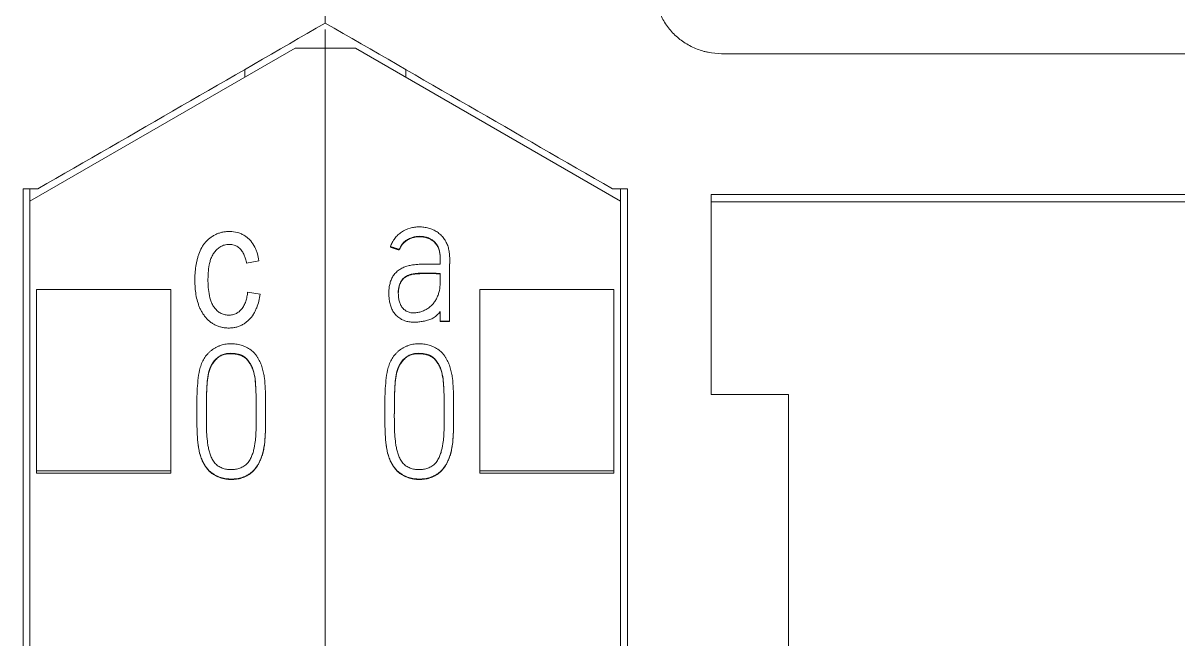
# Model space of a CAD drawing. Header units: millimetres. Extents: x 4137 to 6698, y 1400 to 3585.
# Drawn here: x 6177.35 to 6194.55, y 3351.67 to 3360.85 of the extents above; entities that cross this region are included whole.
import ezdxf

# ---------------------------------------------------------------- set-up
doc = ezdxf.new("R2010")
doc.units = ezdxf.units.MM
doc.layers.add('000-PI-Oprema', color=30, linetype='Continuous', lineweight=5)

msp = doc.modelspace()

# ---------------------------------------------------------------- linework, layer by layer
at = {"layer": '000-PI-Oprema', "color": 0, "linetype": 'ByBlock', "lineweight": 0}
for p, q in [((6181.848, 3360.752), (6181.848, 3360.472)), ((6181.848, 3360.752), (6181.848, 3360.472)), ((6177.448, 3358.191), (6181.398, 3360.472)), ((6181.848, 3360.472), (6181.398, 3360.472)), ((6181.848, 3360.472), (6181.848, 3247.054)), ((6182.298, 3360.472), (6181.848, 3360.472)), ((6181.848, 3360.472), (6181.848, 3247.054)), ((6182.298, 3360.472), (6186.248, 3358.191)), ((6187.748, 3360.391), (6210.748, 3360.391)), ((6180.648, 3360.039), (6180.648, 3360.156)), ((6183.048, 3360.039), (6183.048, 3360.156)), ((6177.348, 3358.377), (6177.569, 3358.377)), ((6177.569, 3358.377), (6177.348, 3358.377)), ((6177.448, 3358.377), (6177.448, 3358.191)), ((6186.348, 3358.377), (6186.126, 3358.377)), ((6186.348, 3358.377), (6186.126, 3358.377)), ((6186.248, 3358.377), (6186.248, 3358.191)), ((6177.448, 3249.376), (6177.448, 3358.191)), ((6186.248, 3358.191), (6186.248, 3249.376)), ((6187.598, 3355.311), (6187.598, 3358.291)), ((6195.748, 3358.291), (6187.598, 3358.291)), ((6195.748, 3358.185), (6187.598, 3358.185)), ((6182.818, 3357.515), (6182.818, 3357.509)), ((6182.951, 3357.471), (6182.951, 3357.465)), ((6180.861, 3357.305), (6180.677, 3357.27)), ((6183.702, 3357.314), (6183.702, 3357.32)), ((6183.558, 3357.115), (6183.558, 3356.977)), ((6177.548, 3354.174), (6177.548, 3356.877)), ((6177.548, 3356.877), (6179.548, 3356.877)), ((6179.548, 3354.174), (6179.548, 3356.877)), ((6180.692, 3356.837), (6180.878, 3356.808)), ((6182.795, 3356.825), (6182.795, 3356.819)), ((6184.148, 3354.174), (6184.148, 3356.877)), ((6186.148, 3356.877), (6184.148, 3356.877)), ((6186.148, 3354.174), (6186.148, 3356.877)), ((6183.558, 3356.546), (6183.558, 3356.403)), ((6183.558, 3356.403), (6183.558, 3356.397)), ((6183.558, 3356.403), (6183.7, 3356.403)), ((6183.7, 3356.397), (6183.558, 3356.397)), ((6183.7, 3356.403), (6183.7, 3356.397)), ((6188.748, 3355.311), (6187.598, 3355.311)), ((6179.936, 3355.071), (6179.936, 3355.065)), ((6182.736, 3355.071), (6182.736, 3355.065)), ((6180.959, 3355.023), (6180.959, 3355.029)), ((6183.759, 3355.023), (6183.759, 3355.029)), ((6177.548, 3354.174), (6179.548, 3354.174)), ((6177.548, 3354.14), (6177.548, 3354.174)), ((6179.548, 3354.14), (6179.548, 3354.174)), ((6184.148, 3354.14), (6184.148, 3354.174)), ((6186.148, 3354.174), (6184.148, 3354.174)), ((6186.148, 3354.14), (6186.148, 3354.174)), ((6177.548, 3354.14), (6179.548, 3354.14)), ((6186.148, 3354.14), (6184.148, 3354.14))]:
    msp.add_line(p, q, dxfattribs=at)
msp.add_polyline3d([(6182.818, 3357.509, 0), (6182.82, 3357.508, 0), (6182.823, 3357.507, 0), (6182.826, 3357.506, 0), (6182.828, 3357.505, 0), (6182.831, 3357.504, 0), (6182.834, 3357.503, 0), (6182.836, 3357.502, 0), (6182.839, 3357.502, 0), (6182.842, 3357.501, 0), (6182.844, 3357.5, 0), (6182.847, 3357.499, 0), (6182.85, 3357.498, 0), (6182.852, 3357.497, 0), (6182.855, 3357.496, 0), (6182.858, 3357.495, 0), (6182.86, 3357.495, 0), (6182.863, 3357.494, 0), (6182.866, 3357.493, 0), (6182.868, 3357.492, 0), (6182.871, 3357.491, 0), (6182.874, 3357.49, 0), (6182.876, 3357.489, 0), (6182.879, 3357.488, 0), (6182.882, 3357.487, 0), (6182.884, 3357.487, 0), (6182.887, 3357.486, 0), (6182.89, 3357.485, 0), (6182.892, 3357.484, 0), (6182.895, 3357.483, 0), (6182.898, 3357.482, 0), (6182.9, 3357.481, 0), (6182.903, 3357.48, 0), (6182.906, 3357.48, 0), (6182.908, 3357.479, 0), (6182.911, 3357.478, 0), (6182.914, 3357.477, 0), (6182.916, 3357.476, 0), (6182.919, 3357.475, 0), (6182.922, 3357.474, 0), (6182.924, 3357.473, 0), (6182.927, 3357.472, 0), (6182.93, 3357.472, 0), (6182.932, 3357.471, 0), (6182.935, 3357.47, 0), (6182.938, 3357.469, 0), (6182.94, 3357.468, 0), (6182.943, 3357.467, 0), (6182.946, 3357.466, 0), (6182.948, 3357.465, 0), (6182.951, 3357.465, 0)], dxfattribs=at)
for points, knots in [([(6181.848, 3372.791), (6181.848, 3371.706), (6181.848, 3368.101), (6181.848, 3364.119), (6181.848, 3361.222), (6181.848, 3360.847)], [0, 0, 0, 0, 0.272684, 0.906013, 1, 1, 1, 1]), ([(6186.748, 3361.391), (6186.748, 3361.325), (6186.754, 3361.261), (6186.774, 3361.165), (6186.782, 3361.134), (6186.801, 3361.071), (6186.812, 3361.04), (6186.849, 3360.95), (6186.88, 3360.892), (6186.933, 3360.811), (6186.953, 3360.784), (6186.994, 3360.733), (6187.016, 3360.709), (6187.085, 3360.639), (6187.135, 3360.598), (6187.217, 3360.544), (6187.246, 3360.527), (6187.304, 3360.496), (6187.363, 3360.468), (6187.424, 3360.446), (6187.471, 3360.431), (6187.487, 3360.427), (6187.519, 3360.418), (6187.535, 3360.415), (6187.616, 3360.398), (6187.681, 3360.391), (6187.748, 3360.391)], [0, 0, 0, 0, 0.125, 0.125, 0.1875, 0.1875, 0.25, 0.25, 0.375, 0.375, 0.4375, 0.4375, 0.5, 0.5, 0.625, 0.625, 0.6875, 0.6875, 0.75, 0.8125, 0.8125, 0.84375, 0.84375, 0.875, 0.875, 1, 1, 1, 1]), ([(6177.348, 3249.091), (6177.348, 3252.431), (6177.348, 3260.396), (6177.348, 3273.036), (6177.348, 3288.522), (6177.348, 3302.817), (6177.348, 3317.026), (6177.348, 3331.593), (6177.348, 3345.763), (6177.348, 3355.333), (6177.348, 3358.377)], [0, 0, 0, 0, 0.091483, 0.21812, 0.346206, 0.515858, 0.610111, 0.736264, 0.916066, 1, 1, 1, 1]), ([(6186.348, 3358.377), (6186.348, 3355.333), (6186.348, 3345.763), (6186.348, 3331.593), (6186.348, 3317.026), (6186.348, 3302.817), (6186.348, 3288.522), (6186.348, 3273.036), (6186.348, 3260.396), (6186.348, 3252.431), (6186.348, 3249.091)], [0, 0, 0, 0, 0.083934, 0.263736, 0.389889, 0.484142, 0.653794, 0.78188, 0.908517, 1, 1, 1, 1]), ([(6183.7, 3356.403), (6183.7, 3356.496), (6183.7, 3356.588), (6183.7, 3356.728), (6183.7, 3356.774), (6183.7, 3356.867), (6183.7, 3356.913), (6183.7, 3356.983), (6183.7, 3357.006), (6183.7, 3357.052), (6183.699, 3357.099), (6183.699, 3357.145), (6183.7, 3357.191), (6183.7, 3357.215), (6183.702, 3357.284), (6183.703, 3357.331), (6183.699, 3357.4), (6183.697, 3357.423), (6183.689, 3357.469), (6183.684, 3357.492), (6183.67, 3357.536), (6183.661, 3357.557), (6183.646, 3357.589), (6183.64, 3357.599), (6183.628, 3357.619), (6183.621, 3357.628), (6183.601, 3357.656), (6183.585, 3357.673), (6183.56, 3357.697), (6183.551, 3357.705), (6183.533, 3357.72), (6183.524, 3357.727), (6183.495, 3357.746), (6183.474, 3357.757), (6183.443, 3357.772), (6183.432, 3357.776), (6183.41, 3357.784), (6183.399, 3357.788), (6183.365, 3357.798), (6183.342, 3357.802), (6183.307, 3357.807), (6183.296, 3357.808), (6183.272, 3357.81), (6183.261, 3357.81), (6183.226, 3357.81), (6183.203, 3357.808), (6183.168, 3357.803), (6183.157, 3357.801), (6183.134, 3357.796), (6183.122, 3357.793), (6183.066, 3357.777), (6183.024, 3357.758), (6182.966, 3357.719), (6182.947, 3357.704), (6182.913, 3357.673), (6182.898, 3357.656), (6182.876, 3357.628), (6182.869, 3357.619), (6182.857, 3357.599), (6182.839, 3357.569), (6182.825, 3357.537), (6182.818, 3357.515)], [0, 0, 0, 0, 0.125, 0.125, 0.1875, 0.1875, 0.25, 0.25, 0.28125, 0.28125, 0.3125, 0.34375, 0.34375, 0.375, 0.375, 0.4375, 0.4375, 0.46875, 0.46875, 0.5, 0.5, 0.53125, 0.53125, 0.546875, 0.546875, 0.5625, 0.5625, 0.59375, 0.59375, 0.609375, 0.609375, 0.625, 0.625, 0.65625, 0.65625, 0.671875, 0.671875, 0.6875, 0.6875, 0.71875, 0.71875, 0.734375, 0.734375, 0.75, 0.75, 0.78125, 0.78125, 0.796875, 0.796875, 0.8125, 0.8125, 0.875, 0.875, 0.90625, 0.90625, 0.9375, 0.9375, 0.953125, 0.953125, 0.96875, 1, 1, 1, 1]), ([(6180.878, 3356.808), (6180.874, 3356.772), (6180.868, 3356.738), (6180.851, 3356.669), (6180.84, 3356.636), (6180.82, 3356.587), (6180.813, 3356.571), (6180.797, 3356.539), (6180.788, 3356.523), (6180.759, 3356.478), (6180.737, 3356.45), (6180.705, 3356.419), (6180.699, 3356.412), (6180.685, 3356.4), (6180.665, 3356.383), (6180.629, 3356.358), (6180.597, 3356.342), (6180.572, 3356.331), (6180.564, 3356.328), (6180.547, 3356.322), (6180.521, 3356.314), (6180.495, 3356.309), (6180.459, 3356.304), (6180.441, 3356.302), (6180.405, 3356.302), (6180.387, 3356.302), (6180.351, 3356.305), (6180.334, 3356.308), (6180.298, 3356.315), (6180.281, 3356.319), (6180.247, 3356.331), (6180.214, 3356.344), (6180.183, 3356.361), (6180.153, 3356.381), (6180.138, 3356.391), (6180.097, 3356.426), (6180.073, 3356.452), (6180.04, 3356.495), (6180.029, 3356.509), (6180.01, 3356.54), (6179.993, 3356.571), (6179.978, 3356.603), (6179.965, 3356.636), (6179.959, 3356.653), (6179.943, 3356.704), (6179.934, 3356.738), (6179.921, 3356.808), (6179.916, 3356.843), (6179.909, 3356.913), (6179.907, 3356.949), (6179.906, 3357.02), (6179.906, 3357.055), (6179.91, 3357.126), (6179.913, 3357.161), (6179.922, 3357.23), (6179.928, 3357.265), (6179.939, 3357.317), (6179.944, 3357.334), (6179.953, 3357.368), (6179.959, 3357.385), (6179.977, 3357.436), (6179.991, 3357.469), (6180.017, 3357.516), (6180.026, 3357.531), (6180.047, 3357.56), (6180.058, 3357.574), (6180.094, 3357.614), (6180.12, 3357.638), (6180.158, 3357.663), (6180.165, 3357.668), (6180.181, 3357.678), (6180.204, 3357.691), (6180.245, 3357.71), (6180.279, 3357.721), (6180.314, 3357.73), (6180.332, 3357.734), (6180.367, 3357.739), (6180.385, 3357.74), (6180.421, 3357.741), (6180.439, 3357.741), (6180.493, 3357.736), (6180.529, 3357.73), (6180.58, 3357.713), (6180.596, 3357.706), (6180.629, 3357.69), (6180.66, 3357.672), (6180.688, 3357.65), (6180.708, 3357.632), (6180.714, 3357.626), (6180.727, 3357.613), (6180.733, 3357.606), (6180.762, 3357.572), (6180.781, 3357.541), (6180.806, 3357.493), (6180.813, 3357.477), (6180.826, 3357.444), (6180.832, 3357.427), (6180.847, 3357.376), (6180.855, 3357.341), (6180.861, 3357.305)], [0, 0, 0, 0, 0.03125, 0.03125, 0.0625, 0.0625, 0.078125, 0.078125, 0.09375, 0.09375, 0.125, 0.125, 0.132813, 0.132813, 0.140625, 0.15625, 0.171875, 0.171875, 0.179688, 0.179688, 0.1875, 0.203125, 0.203125, 0.21875, 0.21875, 0.234375, 0.234375, 0.25, 0.25, 0.265625, 0.265625, 0.28125, 0.296875, 0.296875, 0.3125, 0.3125, 0.34375, 0.34375, 0.359375, 0.359375, 0.375, 0.390625, 0.390625, 0.40625, 0.40625, 0.4375, 0.4375, 0.46875, 0.46875, 0.5, 0.5, 0.53125, 0.53125, 0.5625, 0.5625, 0.59375, 0.59375, 0.609375, 0.609375, 0.625, 0.625, 0.65625, 0.65625, 0.671875, 0.671875, 0.6875, 0.6875, 0.71875, 0.71875, 0.726562, 0.726562, 0.734375, 0.75, 0.765625, 0.765625, 0.78125, 0.78125, 0.796875, 0.796875, 0.8125, 0.8125, 0.84375, 0.84375, 0.859375, 0.859375, 0.875, 0.890625, 0.890625, 0.898438, 0.898438, 0.90625, 0.90625, 0.9375, 0.9375, 0.953125, 0.953125, 0.96875, 0.96875, 1, 1, 1, 1]), ([(6182.951, 3357.471), (6182.958, 3357.49), (6182.966, 3357.509), (6182.982, 3357.535), (6182.987, 3357.543), (6183, 3357.56), (6183.007, 3357.567), (6183.028, 3357.589), (6183.044, 3357.602), (6183.079, 3357.624), (6183.097, 3357.633), (6183.135, 3357.649), (6183.154, 3357.655), (6183.194, 3357.664), (6183.215, 3357.667), (6183.245, 3357.669), (6183.255, 3357.669), (6183.276, 3357.668), (6183.286, 3357.668), (6183.317, 3357.664), (6183.337, 3357.66), (6183.366, 3357.651), (6183.376, 3357.648), (6183.395, 3357.64), (6183.404, 3357.636), (6183.431, 3357.621), (6183.448, 3357.61), (6183.471, 3357.59), (6183.478, 3357.582), (6183.492, 3357.567), (6183.505, 3357.551), (6183.516, 3357.534), (6183.526, 3357.516), (6183.531, 3357.507), (6183.542, 3357.479), (6183.548, 3357.459), (6183.554, 3357.429), (6183.555, 3357.419), (6183.557, 3357.398), (6183.558, 3357.388), (6183.559, 3357.358), (6183.558, 3357.337), (6183.558, 3357.296), (6183.559, 3357.276), (6183.558, 3357.255)], [0, 0, 0, 0, 0.0625, 0.0625, 0.09375, 0.09375, 0.125, 0.125, 0.1875, 0.1875, 0.25, 0.25, 0.3125, 0.3125, 0.375, 0.375, 0.40625, 0.40625, 0.4375, 0.4375, 0.5, 0.5, 0.53125, 0.53125, 0.5625, 0.5625, 0.625, 0.625, 0.65625, 0.65625, 0.6875, 0.71875, 0.71875, 0.75, 0.75, 0.8125, 0.8125, 0.84375, 0.84375, 0.875, 0.875, 0.9375, 0.9375, 1, 1, 1, 1]), ([(6183.558, 3357.342), (6183.558, 3357.352), (6183.558, 3357.362), (6183.558, 3357.382), (6183.557, 3357.392), (6183.555, 3357.412), (6183.554, 3357.422), (6183.548, 3357.452), (6183.542, 3357.472), (6183.531, 3357.5), (6183.526, 3357.51), (6183.516, 3357.527), (6183.506, 3357.545), (6183.493, 3357.56), (6183.479, 3357.576), (6183.472, 3357.583), (6183.449, 3357.603), (6183.432, 3357.615), (6183.405, 3357.629), (6183.395, 3357.634), (6183.376, 3357.641), (6183.357, 3357.648), (6183.337, 3357.653), (6183.317, 3357.657), (6183.307, 3357.659), (6183.276, 3357.663), (6183.256, 3357.663), (6183.225, 3357.662), (6183.215, 3357.661), (6183.195, 3357.658), (6183.184, 3357.656), (6183.154, 3357.649), (6183.135, 3357.643), (6183.107, 3357.631), (6183.097, 3357.627), (6183.079, 3357.617), (6183.07, 3357.612), (6183.044, 3357.596), (6183.028, 3357.583), (6183.007, 3357.561), (6183, 3357.553), (6182.987, 3357.537), (6182.976, 3357.52), (6182.967, 3357.502), (6182.958, 3357.484), (6182.954, 3357.474), (6182.951, 3357.465)], [0, 0, 0, 0, 0.033132, 0.033132, 0.067663, 0.067663, 0.102194, 0.102194, 0.171256, 0.171256, 0.205787, 0.205787, 0.240318, 0.274849, 0.274849, 0.30938, 0.30938, 0.378442, 0.378442, 0.412973, 0.412973, 0.447504, 0.482035, 0.482035, 0.516566, 0.516566, 0.585628, 0.585628, 0.620159, 0.620159, 0.65469, 0.65469, 0.723752, 0.723752, 0.758283, 0.758283, 0.792814, 0.792814, 0.861876, 0.861876, 0.896407, 0.896407, 0.930938, 0.965469, 0.965469, 1, 1, 1, 1]), ([(6180.677, 3357.27), (6180.673, 3357.291), (6180.668, 3357.311), (6180.656, 3357.351), (6180.65, 3357.371), (6180.637, 3357.399), (6180.632, 3357.409), (6180.622, 3357.427), (6180.612, 3357.445), (6180.599, 3357.462), (6180.585, 3357.478), (6180.578, 3357.485), (6180.555, 3357.506), (6180.537, 3357.518), (6180.509, 3357.532), (6180.499, 3357.536), (6180.479, 3357.542), (6180.469, 3357.545), (6180.448, 3357.548), (6180.438, 3357.549), (6180.416, 3357.549), (6180.406, 3357.549), (6180.385, 3357.547), (6180.375, 3357.545), (6180.354, 3357.541), (6180.344, 3357.538), (6180.314, 3357.528), (6180.295, 3357.519), (6180.268, 3357.502), (6180.26, 3357.496), (6180.243, 3357.483), (6180.236, 3357.476), (6180.214, 3357.453), (6180.2, 3357.437), (6180.182, 3357.411), (6180.177, 3357.402), (6180.167, 3357.384), (6180.162, 3357.375), (6180.149, 3357.346), (6180.142, 3357.327), (6180.133, 3357.297), (6180.13, 3357.287), (6180.125, 3357.267), (6180.123, 3357.256), (6180.112, 3357.206), (6180.107, 3357.165), (6180.102, 3357.082), (6180.101, 3357.041), (6180.102, 3356.959), (6180.104, 3356.917), (6180.113, 3356.835), (6180.119, 3356.794), (6180.135, 3356.733), (6180.141, 3356.714), (6180.156, 3356.675), (6180.165, 3356.656), (6180.18, 3356.629), (6180.186, 3356.621), (6180.198, 3356.604), (6180.211, 3356.587), (6180.225, 3356.572), (6180.24, 3356.558), (6180.248, 3356.551), (6180.273, 3356.532), (6180.292, 3356.521), (6180.321, 3356.509), (6180.331, 3356.506), (6180.351, 3356.5), (6180.371, 3356.496), (6180.392, 3356.495), (6180.413, 3356.494), (6180.424, 3356.494), (6180.445, 3356.496), (6180.455, 3356.497), (6180.475, 3356.501), (6180.486, 3356.504), (6180.516, 3356.515), (6180.534, 3356.524), (6180.56, 3356.542), (6180.568, 3356.549), (6180.584, 3356.563), (6180.591, 3356.57), (6180.598, 3356.578)], [0, 0, 0, 0, 0.03125, 0.03125, 0.0625, 0.0625, 0.078125, 0.078125, 0.09375, 0.109375, 0.109375, 0.125, 0.125, 0.15625, 0.15625, 0.171875, 0.171875, 0.1875, 0.1875, 0.203125, 0.203125, 0.21875, 0.21875, 0.234375, 0.234375, 0.25, 0.25, 0.28125, 0.28125, 0.296875, 0.296875, 0.3125, 0.3125, 0.34375, 0.34375, 0.359375, 0.359375, 0.375, 0.375, 0.40625, 0.40625, 0.421875, 0.421875, 0.4375, 0.4375, 0.5, 0.5, 0.5625, 0.5625, 0.625, 0.625, 0.6875, 0.6875, 0.71875, 0.71875, 0.75, 0.75, 0.765625, 0.765625, 0.78125, 0.796875, 0.796875, 0.8125, 0.8125, 0.84375, 0.84375, 0.859375, 0.859375, 0.875, 0.890625, 0.890625, 0.90625, 0.90625, 0.921875, 0.921875, 0.9375, 0.9375, 0.96875, 0.96875, 0.984375, 0.984375, 1, 1, 1, 1]), ([(6183.558, 3357.255), (6183.514, 3357.256), (6183.47, 3357.256), (6183.404, 3357.256), (6183.382, 3357.256), (6183.338, 3357.255), (6183.294, 3357.254), (6183.25, 3357.252), (6183.206, 3357.249), (6183.184, 3357.246), (6183.14, 3357.241), (6183.119, 3357.237), (6183.086, 3357.229), (6183.076, 3357.227), (6183.055, 3357.22), (6183.044, 3357.217), (6183.013, 3357.205), (6182.993, 3357.196), (6182.956, 3357.174), (6182.938, 3357.162), (6182.904, 3357.133), (6182.889, 3357.117), (6182.862, 3357.083), (6182.851, 3357.064), (6182.831, 3357.025), (6182.823, 3357.004), (6182.811, 3356.963), (6182.806, 3356.941), (6182.8, 3356.909), (6182.799, 3356.898), (6182.797, 3356.876), (6182.794, 3356.844), (6182.795, 3356.811), (6182.797, 3356.768), (6182.799, 3356.746), (6182.803, 3356.714), (6182.805, 3356.703), (6182.809, 3356.681), (6182.811, 3356.671), (6182.82, 3356.639), (6182.827, 3356.618), (6182.839, 3356.588), (6182.844, 3356.578), (6182.854, 3356.559), (6182.86, 3356.549), (6182.878, 3356.522), (6182.892, 3356.505), (6182.914, 3356.482), (6182.922, 3356.474), (6182.939, 3356.46), (6182.948, 3356.454), (6182.976, 3356.436), (6182.996, 3356.426), (6183.026, 3356.413), (6183.037, 3356.41), (6183.058, 3356.403), (6183.068, 3356.4), (6183.101, 3356.393), (6183.122, 3356.391), (6183.166, 3356.388), (6183.188, 3356.388), (6183.232, 3356.391), (6183.254, 3356.394), (6183.297, 3356.4), (6183.319, 3356.404), (6183.351, 3356.412), (6183.362, 3356.414), (6183.383, 3356.42), (6183.394, 3356.424), (6183.424, 3356.435), (6183.444, 3356.445), (6183.472, 3356.462), (6183.481, 3356.469), (6183.498, 3356.482), (6183.507, 3356.489), (6183.531, 3356.512), (6183.545, 3356.529), (6183.558, 3356.546)], [0, 0, 0, 0, 0.0625, 0.0625, 0.09375, 0.09375, 0.125, 0.15625, 0.15625, 0.1875, 0.1875, 0.21875, 0.21875, 0.234375, 0.234375, 0.25, 0.25, 0.28125, 0.28125, 0.3125, 0.3125, 0.34375, 0.34375, 0.375, 0.375, 0.40625, 0.40625, 0.4375, 0.4375, 0.453125, 0.453125, 0.46875, 0.5, 0.5, 0.53125, 0.53125, 0.546875, 0.546875, 0.5625, 0.5625, 0.59375, 0.59375, 0.609375, 0.609375, 0.625, 0.625, 0.65625, 0.65625, 0.671875, 0.671875, 0.6875, 0.6875, 0.71875, 0.71875, 0.734375, 0.734375, 0.75, 0.75, 0.78125, 0.78125, 0.8125, 0.8125, 0.84375, 0.84375, 0.875, 0.875, 0.890625, 0.890625, 0.90625, 0.90625, 0.9375, 0.9375, 0.953125, 0.953125, 0.96875, 0.96875, 1, 1, 1, 1]), ([(6183.558, 3356.977), (6183.559, 3356.937), (6183.556, 3356.899), (6183.546, 3356.851), (6183.544, 3356.841), (6183.538, 3356.822), (6183.536, 3356.813), (6183.526, 3356.785), (6183.518, 3356.767), (6183.501, 3356.732), (6183.492, 3356.715), (6183.475, 3356.691), (6183.47, 3356.683), (6183.458, 3356.667), (6183.451, 3356.66), (6183.431, 3356.638), (6183.417, 3356.625), (6183.386, 3356.6), (6183.37, 3356.59), (6183.344, 3356.575), (6183.335, 3356.57), (6183.318, 3356.562), (6183.308, 3356.558), (6183.281, 3356.547), (6183.262, 3356.542), (6183.224, 3356.532), (6183.204, 3356.529), (6183.174, 3356.527), (6183.165, 3356.527), (6183.145, 3356.528), (6183.135, 3356.529), (6183.105, 3356.533), (6183.087, 3356.539), (6183.06, 3356.552), (6183.051, 3356.557), (6183.035, 3356.568), (6183.027, 3356.574), (6183.012, 3356.587), (6183.005, 3356.594), (6182.993, 3356.61), (6182.987, 3356.618), (6182.977, 3356.634), (6182.972, 3356.643), (6182.964, 3356.661), (6182.96, 3356.67), (6182.951, 3356.698), (6182.947, 3356.717), (6182.942, 3356.746), (6182.94, 3356.756), (6182.938, 3356.775), (6182.934, 3356.824), (6182.936, 3356.873), (6182.947, 3356.921), (6182.949, 3356.931), (6182.955, 3356.95), (6182.958, 3356.959), (6182.97, 3356.986), (6182.98, 3357.004), (6182.997, 3357.027), (6183.004, 3357.035), (6183.018, 3357.049), (6183.026, 3357.055), (6183.042, 3357.067), (6183.05, 3357.072), (6183.068, 3357.081), (6183.077, 3357.086), (6183.105, 3357.097), (6183.124, 3357.102), (6183.162, 3357.111), (6183.182, 3357.113), (6183.222, 3357.117), (6183.241, 3357.118), (6183.281, 3357.119), (6183.301, 3357.119), (6183.36, 3357.12), (6183.4, 3357.121), (6183.479, 3357.12), (6183.519, 3357.118), (6183.558, 3357.115)], [0, 0, 0, 0, 0.0625, 0.0625, 0.078125, 0.078125, 0.09375, 0.09375, 0.125, 0.125, 0.15625, 0.15625, 0.171875, 0.171875, 0.1875, 0.1875, 0.21875, 0.21875, 0.25, 0.25, 0.265625, 0.265625, 0.28125, 0.28125, 0.3125, 0.3125, 0.34375, 0.34375, 0.359375, 0.359375, 0.375, 0.375, 0.40625, 0.40625, 0.421875, 0.421875, 0.4375, 0.4375, 0.453125, 0.453125, 0.46875, 0.46875, 0.484375, 0.484375, 0.5, 0.5, 0.53125, 0.53125, 0.546875, 0.546875, 0.5625, 0.625, 0.625, 0.640625, 0.640625, 0.65625, 0.65625, 0.6875, 0.6875, 0.703125, 0.703125, 0.71875, 0.71875, 0.734375, 0.734375, 0.75, 0.75, 0.78125, 0.78125, 0.8125, 0.8125, 0.84375, 0.84375, 0.875, 0.875, 0.9375, 0.9375, 1, 1, 1, 1]), ([(6183.558, 3357.109), (6183.52, 3357.111), (6183.481, 3357.113), (6183.404, 3357.115), (6183.365, 3357.114), (6183.308, 3357.113), (6183.288, 3357.113), (6183.25, 3357.112), (6183.231, 3357.111), (6183.192, 3357.108), (6183.173, 3357.106), (6183.144, 3357.101), (6183.135, 3357.099), (6183.116, 3357.094), (6183.106, 3357.091), (6183.078, 3357.08), (6183.06, 3357.072), (6183.035, 3357.056), (6183.027, 3357.05), (6183.012, 3357.037), (6183.005, 3357.03), (6182.992, 3357.014), (6182.986, 3357.006), (6182.976, 3356.989), (6182.971, 3356.981), (6182.963, 3356.963), (6182.959, 3356.954), (6182.952, 3356.935), (6182.95, 3356.926), (6182.939, 3356.884), (6182.936, 3356.852), (6182.936, 3356.819)], [0, 0, 0, 0, 0.14645, 0.14645, 0.292901, 0.292901, 0.366126, 0.366126, 0.439351, 0.439351, 0.512576, 0.512576, 0.549189, 0.549189, 0.585802, 0.585802, 0.659027, 0.659027, 0.695639, 0.695639, 0.732252, 0.732252, 0.768865, 0.768865, 0.805477, 0.805477, 0.84209, 0.84209, 0.878702, 0.878702, 1, 1, 1, 1]), ([(6180.598, 3356.578), (6180.614, 3356.596), (6180.626, 3356.615), (6180.643, 3356.646), (6180.648, 3356.657), (6180.656, 3356.678), (6180.66, 3356.689), (6180.671, 3356.723), (6180.677, 3356.745), (6180.686, 3356.791), (6180.69, 3356.814), (6180.692, 3356.837)], [0, 0, 0, 0, 0.25, 0.25, 0.375, 0.375, 0.5, 0.5, 0.75, 0.75, 1, 1, 1, 1]), ([(6180.277, 3356.039), (6180.302, 3356.048), (6180.328, 3356.055), (6180.381, 3356.065), (6180.408, 3356.067), (6180.462, 3356.068), (6180.489, 3356.067), (6180.542, 3356.059), (6180.569, 3356.054), (6180.621, 3356.038), (6180.646, 3356.029), (6180.682, 3356.011), (6180.694, 3356.005), (6180.717, 3355.991), (6180.729, 3355.984), (6180.761, 3355.959), (6180.781, 3355.941), (6180.807, 3355.911), (6180.815, 3355.9), (6180.831, 3355.878), (6180.838, 3355.867), (6180.859, 3355.832), (6180.871, 3355.809), (6180.893, 3355.76), (6180.902, 3355.735), (6180.913, 3355.696), (6180.917, 3355.683), (6180.924, 3355.657), (6180.932, 3355.618), (6180.947, 3355.527), (6180.952, 3355.448), (6180.957, 3355.343), (6180.958, 3355.29), (6180.959, 3355.184), (6180.959, 3355.131), (6180.959, 3355.026), (6180.96, 3354.92), (6180.958, 3354.814), (6180.955, 3354.709), (6180.952, 3354.656), (6180.941, 3354.551), (6180.932, 3354.499), (6180.915, 3354.434), (6180.911, 3354.421), (6180.903, 3354.395), (6180.899, 3354.382), (6180.885, 3354.345), (6180.874, 3354.32), (6180.856, 3354.284), (6180.849, 3354.272), (6180.835, 3354.249), (6180.828, 3354.238), (6180.804, 3354.205), (6180.787, 3354.185), (6180.758, 3354.157), (6180.748, 3354.148), (6180.726, 3354.132), (6180.715, 3354.124), (6180.68, 3354.103), (6180.656, 3354.091), (6180.618, 3354.077), (6180.605, 3354.073), (6180.579, 3354.066), (6180.565, 3354.062), (6180.526, 3354.055), (6180.499, 3354.052), (6180.445, 3354.05), (6180.417, 3354.051), (6180.364, 3354.057), (6180.337, 3354.062), (6180.298, 3354.072), (6180.285, 3354.077), (6180.26, 3354.086), (6180.247, 3354.091), (6180.21, 3354.108), (6180.187, 3354.122), (6180.154, 3354.146), (6180.143, 3354.154), (6180.123, 3354.173), (6180.114, 3354.182), (6180.086, 3354.212), (6180.07, 3354.234), (6180.048, 3354.268), (6180.041, 3354.28), (6180.029, 3354.303), (6180.023, 3354.315), (6180.006, 3354.352), (6179.997, 3354.377), (6179.985, 3354.416), (6179.981, 3354.429), (6179.974, 3354.455), (6179.971, 3354.468), (6179.963, 3354.508), (6179.959, 3354.534), (6179.941, 3354.666), (6179.938, 3354.773), (6179.936, 3354.933), (6179.936, 3354.986), (6179.935, 3355.093), (6179.936, 3355.146), (6179.937, 3355.253), (6179.938, 3355.306), (6179.943, 3355.413), (6179.947, 3355.466), (6179.958, 3355.571), (6179.965, 3355.624), (6179.983, 3355.702), (6179.99, 3355.728), (6180.004, 3355.767), (6180.009, 3355.78), (6180.02, 3355.805), (6180.026, 3355.817), (6180.046, 3355.852), (6180.061, 3355.875), (6180.088, 3355.907), (6180.097, 3355.917), (6180.116, 3355.937), (6180.126, 3355.946), (6180.156, 3355.973), (6180.178, 3355.989), (6180.214, 3356.01), (6180.226, 3356.017), (6180.245, 3356.026), (6180.254, 3356.03), (6180.264, 3356.034), (6180.27, 3356.037), (6180.273, 3356.038), (6180.277, 3356.039)], [0, 0, 0, 0, 0.015625, 0.015625, 0.03125, 0.03125, 0.046875, 0.046875, 0.0625, 0.0625, 0.078125, 0.078125, 0.085937, 0.085937, 0.09375, 0.09375, 0.109375, 0.109375, 0.117187, 0.117187, 0.125, 0.125, 0.140625, 0.140625, 0.15625, 0.15625, 0.164063, 0.164063, 0.171875, 0.1875, 0.21875, 0.21875, 0.25, 0.25, 0.28125, 0.28125, 0.3125, 0.34375, 0.34375, 0.375, 0.375, 0.40625, 0.40625, 0.414063, 0.414063, 0.421875, 0.421875, 0.4375, 0.4375, 0.445313, 0.445313, 0.453125, 0.453125, 0.46875, 0.46875, 0.476563, 0.476563, 0.484375, 0.484375, 0.5, 0.5, 0.507813, 0.507813, 0.515625, 0.515625, 0.53125, 0.53125, 0.546875, 0.546875, 0.5625, 0.5625, 0.570313, 0.570313, 0.578125, 0.578125, 0.59375, 0.59375, 0.601563, 0.601563, 0.609375, 0.609375, 0.625, 0.625, 0.632813, 0.632813, 0.640625, 0.640625, 0.65625, 0.65625, 0.664063, 0.664063, 0.671875, 0.671875, 0.6875, 0.6875, 0.75, 0.75, 0.78125, 0.78125, 0.8125, 0.8125, 0.84375, 0.84375, 0.875, 0.875, 0.90625, 0.90625, 0.921875, 0.921875, 0.929688, 0.929688, 0.9375, 0.9375, 0.953125, 0.953125, 0.960938, 0.960938, 0.96875, 0.96875, 0.984375, 0.984375, 0.992188, 0.992188, 0.996094, 0.998047, 0.998047, 1, 1, 1, 1]), ([(6183.077, 3356.039), (6183.102, 3356.048), (6183.128, 3356.055), (6183.181, 3356.065), (6183.208, 3356.067), (6183.262, 3356.068), (6183.289, 3356.067), (6183.342, 3356.059), (6183.369, 3356.054), (6183.421, 3356.038), (6183.446, 3356.029), (6183.482, 3356.011), (6183.494, 3356.005), (6183.517, 3355.991), (6183.529, 3355.984), (6183.561, 3355.959), (6183.581, 3355.941), (6183.607, 3355.911), (6183.615, 3355.9), (6183.631, 3355.878), (6183.638, 3355.867), (6183.659, 3355.832), (6183.671, 3355.809), (6183.693, 3355.76), (6183.702, 3355.735), (6183.713, 3355.696), (6183.717, 3355.683), (6183.724, 3355.657), (6183.732, 3355.618), (6183.747, 3355.527), (6183.752, 3355.448), (6183.757, 3355.343), (6183.758, 3355.29), (6183.759, 3355.184), (6183.759, 3355.131), (6183.759, 3355.026), (6183.76, 3354.92), (6183.758, 3354.814), (6183.755, 3354.709), (6183.752, 3354.656), (6183.741, 3354.551), (6183.732, 3354.499), (6183.715, 3354.434), (6183.711, 3354.421), (6183.703, 3354.395), (6183.699, 3354.382), (6183.685, 3354.345), (6183.674, 3354.32), (6183.656, 3354.284), (6183.649, 3354.272), (6183.635, 3354.249), (6183.628, 3354.238), (6183.604, 3354.205), (6183.587, 3354.185), (6183.558, 3354.157), (6183.548, 3354.148), (6183.526, 3354.132), (6183.515, 3354.124), (6183.48, 3354.103), (6183.456, 3354.091), (6183.418, 3354.077), (6183.405, 3354.073), (6183.379, 3354.066), (6183.365, 3354.062), (6183.326, 3354.055), (6183.299, 3354.052), (6183.245, 3354.05), (6183.217, 3354.051), (6183.164, 3354.057), (6183.137, 3354.062), (6183.098, 3354.072), (6183.085, 3354.077), (6183.06, 3354.086), (6183.047, 3354.091), (6183.01, 3354.108), (6182.987, 3354.122), (6182.954, 3354.146), (6182.943, 3354.154), (6182.923, 3354.173), (6182.914, 3354.182), (6182.886, 3354.212), (6182.87, 3354.234), (6182.848, 3354.268), (6182.841, 3354.28), (6182.829, 3354.303), (6182.823, 3354.315), (6182.806, 3354.352), (6182.797, 3354.377), (6182.785, 3354.416), (6182.781, 3354.429), (6182.774, 3354.455), (6182.771, 3354.468), (6182.763, 3354.508), (6182.759, 3354.534), (6182.741, 3354.666), (6182.738, 3354.773), (6182.736, 3354.933), (6182.736, 3354.986), (6182.735, 3355.093), (6182.736, 3355.146), (6182.737, 3355.253), (6182.738, 3355.306), (6182.743, 3355.413), (6182.747, 3355.466), (6182.758, 3355.571), (6182.765, 3355.624), (6182.783, 3355.702), (6182.79, 3355.728), (6182.804, 3355.767), (6182.809, 3355.78), (6182.82, 3355.805), (6182.826, 3355.817), (6182.846, 3355.852), (6182.861, 3355.875), (6182.888, 3355.907), (6182.897, 3355.917), (6182.916, 3355.937), (6182.926, 3355.946), (6182.956, 3355.973), (6182.978, 3355.989), (6183.014, 3356.01), (6183.026, 3356.017), (6183.045, 3356.026), (6183.054, 3356.03), (6183.064, 3356.034), (6183.07, 3356.037), (6183.073, 3356.038), (6183.077, 3356.039)], [0, 0, 0, 0, 0.015625, 0.015625, 0.03125, 0.03125, 0.046875, 0.046875, 0.0625, 0.0625, 0.078125, 0.078125, 0.085938, 0.085938, 0.09375, 0.09375, 0.109375, 0.109375, 0.117188, 0.117188, 0.125, 0.125, 0.140625, 0.140625, 0.15625, 0.15625, 0.164063, 0.164063, 0.171875, 0.1875, 0.21875, 0.21875, 0.25, 0.25, 0.28125, 0.28125, 0.3125, 0.34375, 0.34375, 0.375, 0.375, 0.40625, 0.40625, 0.414063, 0.414063, 0.421875, 0.421875, 0.4375, 0.4375, 0.445313, 0.445313, 0.453125, 0.453125, 0.46875, 0.46875, 0.476562, 0.476562, 0.484375, 0.484375, 0.5, 0.5, 0.507812, 0.507812, 0.515625, 0.515625, 0.53125, 0.53125, 0.546875, 0.546875, 0.5625, 0.5625, 0.570312, 0.570312, 0.578125, 0.578125, 0.59375, 0.59375, 0.601562, 0.601562, 0.609375, 0.609375, 0.625, 0.625, 0.632812, 0.632812, 0.640625, 0.640625, 0.65625, 0.65625, 0.664062, 0.664062, 0.671875, 0.671875, 0.6875, 0.6875, 0.75, 0.75, 0.78125, 0.78125, 0.8125, 0.8125, 0.84375, 0.84375, 0.875, 0.875, 0.90625, 0.90625, 0.921875, 0.921875, 0.929687, 0.929687, 0.9375, 0.9375, 0.953125, 0.953125, 0.960937, 0.960937, 0.96875, 0.96875, 0.984375, 0.984375, 0.992188, 0.992188, 0.996094, 0.998047, 0.998047, 1, 1, 1, 1]), ([(6180.62, 3355.887), (6180.64, 3355.876), (6180.657, 3355.862), (6180.689, 3355.831), (6180.704, 3355.813), (6180.729, 3355.776), (6180.74, 3355.757), (6180.759, 3355.717), (6180.767, 3355.696), (6180.788, 3355.632), (6180.797, 3355.589), (6180.806, 3355.523), (6180.808, 3355.501), (6180.811, 3355.456), (6180.812, 3355.434), (6180.817, 3355.323), (6180.82, 3355.234), (6180.822, 3355.056), (6180.821, 3354.967), (6180.819, 3354.833), (6180.818, 3354.766), (6180.814, 3354.7), (6180.811, 3354.655), (6180.809, 3354.633), (6180.8, 3354.567), (6180.792, 3354.523), (6180.776, 3354.459), (6180.769, 3354.437), (6180.754, 3354.395), (6180.745, 3354.375), (6180.73, 3354.345), (6180.725, 3354.335), (6180.712, 3354.316), (6180.706, 3354.307), (6180.685, 3354.281), (6180.669, 3354.265), (6180.642, 3354.245), (6180.632, 3354.239), (6180.613, 3354.228), (6180.603, 3354.223), (6180.582, 3354.214), (6180.571, 3354.211), (6180.55, 3354.204), (6180.539, 3354.201), (6180.506, 3354.195), (6180.484, 3354.192), (6180.45, 3354.191), (6180.439, 3354.191), (6180.417, 3354.192), (6180.405, 3354.193), (6180.372, 3354.198), (6180.35, 3354.202), (6180.318, 3354.213), (6180.308, 3354.217), (6180.287, 3354.226), (6180.267, 3354.236), (6180.248, 3354.248), (6180.231, 3354.262), (6180.222, 3354.27), (6180.207, 3354.286), (6180.2, 3354.294), (6180.186, 3354.312), (6180.18, 3354.322), (6180.163, 3354.351), (6180.153, 3354.371), (6180.137, 3354.412), (6180.13, 3354.433), (6180.117, 3354.476), (6180.112, 3354.498), (6180.103, 3354.541), (6180.092, 3354.606), (6180.086, 3354.672), (6180.078, 3354.803), (6180.077, 3354.891), (6180.077, 3355.022), (6180.077, 3355.066), (6180.078, 3355.154), (6180.078, 3355.198), (6180.079, 3355.286), (6180.08, 3355.33), (6180.084, 3355.418), (6180.087, 3355.461), (6180.096, 3355.549), (6180.101, 3355.593), (6180.114, 3355.646), (6180.117, 3355.657), (6180.123, 3355.678), (6180.127, 3355.688), (6180.138, 3355.719), (6180.148, 3355.739), (6180.169, 3355.777), (6180.182, 3355.796), (6180.209, 3355.83), (6180.225, 3355.846), (6180.25, 3355.867), (6180.259, 3355.873), (6180.278, 3355.886), (6180.287, 3355.891), (6180.307, 3355.901), (6180.317, 3355.905), (6180.338, 3355.912), (6180.349, 3355.915), (6180.382, 3355.922), (6180.404, 3355.924), (6180.437, 3355.925), (6180.448, 3355.925), (6180.47, 3355.924), (6180.481, 3355.923), (6180.514, 3355.92), (6180.536, 3355.916), (6180.568, 3355.908), (6180.579, 3355.905), (6180.594, 3355.899), (6180.602, 3355.895), (6180.61, 3355.892), (6180.615, 3355.889), (6180.617, 3355.888), (6180.62, 3355.887)], [0, 0, 0, 0, 0.015625, 0.015625, 0.03125, 0.03125, 0.046875, 0.046875, 0.0625, 0.0625, 0.09375, 0.09375, 0.109375, 0.109375, 0.125, 0.125, 0.1875, 0.1875, 0.25, 0.25, 0.28125, 0.296875, 0.296875, 0.3125, 0.3125, 0.34375, 0.34375, 0.359375, 0.359375, 0.375, 0.375, 0.382812, 0.382812, 0.390625, 0.390625, 0.40625, 0.40625, 0.414062, 0.414062, 0.421875, 0.421875, 0.429687, 0.429687, 0.4375, 0.4375, 0.453125, 0.453125, 0.460937, 0.460937, 0.46875, 0.46875, 0.484375, 0.484375, 0.492187, 0.492187, 0.5, 0.507812, 0.507812, 0.515625, 0.515625, 0.523437, 0.523437, 0.53125, 0.53125, 0.546875, 0.546875, 0.5625, 0.5625, 0.578125, 0.578125, 0.59375, 0.625, 0.625, 0.6875, 0.6875, 0.71875, 0.71875, 0.75, 0.75, 0.78125, 0.78125, 0.8125, 0.8125, 0.84375, 0.84375, 0.851562, 0.851562, 0.859375, 0.859375, 0.875, 0.875, 0.890625, 0.890625, 0.90625, 0.90625, 0.914062, 0.914062, 0.921875, 0.921875, 0.929687, 0.929687, 0.9375, 0.9375, 0.953125, 0.953125, 0.960937, 0.960937, 0.96875, 0.96875, 0.984375, 0.984375, 0.992187, 0.992187, 0.996094, 0.998047, 0.998047, 1, 1, 1, 1]), ([(6180.62, 3355.88), (6180.6, 3355.891), (6180.579, 3355.899), (6180.547, 3355.907), (6180.536, 3355.91), (6180.514, 3355.913), (6180.502, 3355.915), (6180.469, 3355.918), (6180.447, 3355.919), (6180.402, 3355.918), (6180.38, 3355.915), (6180.347, 3355.908), (6180.336, 3355.905), (6180.315, 3355.898), (6180.305, 3355.893), (6180.285, 3355.884), (6180.275, 3355.878), (6180.256, 3355.865), (6180.247, 3355.858), (6180.23, 3355.844), (6180.222, 3355.836), (6180.207, 3355.82), (6180.199, 3355.811), (6180.178, 3355.785), (6180.166, 3355.766), (6180.15, 3355.737), (6180.145, 3355.727), (6180.136, 3355.706), (6180.132, 3355.696), (6180.121, 3355.664), (6180.115, 3355.643), (6180.1, 3355.578), (6180.095, 3355.534), (6180.087, 3355.446), (6180.084, 3355.402), (6180.08, 3355.313), (6180.079, 3355.269), (6180.078, 3355.18), (6180.078, 3355.136), (6180.077, 3355.053), (6180.077, 3355.014), (6180.077, 3354.975)], [0, 0, 0, 0, 0.050638, 0.050638, 0.075957, 0.075957, 0.101276, 0.101276, 0.151914, 0.151914, 0.202552, 0.202552, 0.227871, 0.227871, 0.25319, 0.25319, 0.278509, 0.278509, 0.303828, 0.303828, 0.329147, 0.329147, 0.354466, 0.354466, 0.405104, 0.405104, 0.430423, 0.430423, 0.455742, 0.455742, 0.50638, 0.50638, 0.607656, 0.607656, 0.708933, 0.708933, 0.810209, 0.810209, 0.911485, 0.911485, 1, 1, 1, 1]), ([(6183.42, 3355.887), (6183.44, 3355.876), (6183.457, 3355.862), (6183.489, 3355.831), (6183.504, 3355.813), (6183.529, 3355.776), (6183.54, 3355.757), (6183.559, 3355.717), (6183.567, 3355.696), (6183.588, 3355.632), (6183.597, 3355.589), (6183.606, 3355.523), (6183.608, 3355.501), (6183.611, 3355.456), (6183.612, 3355.434), (6183.617, 3355.323), (6183.62, 3355.234), (6183.622, 3355.056), (6183.621, 3354.967), (6183.619, 3354.833), (6183.618, 3354.766), (6183.614, 3354.7), (6183.611, 3354.655), (6183.609, 3354.633), (6183.6, 3354.567), (6183.592, 3354.523), (6183.576, 3354.459), (6183.569, 3354.437), (6183.554, 3354.395), (6183.545, 3354.375), (6183.53, 3354.345), (6183.525, 3354.335), (6183.512, 3354.316), (6183.506, 3354.307), (6183.485, 3354.281), (6183.469, 3354.265), (6183.442, 3354.245), (6183.432, 3354.239), (6183.413, 3354.228), (6183.403, 3354.223), (6183.382, 3354.214), (6183.371, 3354.211), (6183.35, 3354.204), (6183.339, 3354.201), (6183.306, 3354.195), (6183.284, 3354.192), (6183.25, 3354.191), (6183.239, 3354.191), (6183.217, 3354.192), (6183.205, 3354.193), (6183.172, 3354.198), (6183.15, 3354.202), (6183.118, 3354.213), (6183.108, 3354.217), (6183.087, 3354.226), (6183.067, 3354.236), (6183.048, 3354.248), (6183.031, 3354.262), (6183.022, 3354.27), (6183.007, 3354.286), (6183, 3354.294), (6182.986, 3354.312), (6182.98, 3354.322), (6182.963, 3354.351), (6182.953, 3354.371), (6182.937, 3354.412), (6182.93, 3354.433), (6182.917, 3354.476), (6182.912, 3354.498), (6182.903, 3354.541), (6182.892, 3354.606), (6182.886, 3354.672), (6182.878, 3354.803), (6182.877, 3354.891), (6182.877, 3355.022), (6182.877, 3355.066), (6182.878, 3355.154), (6182.878, 3355.198), (6182.879, 3355.286), (6182.88, 3355.33), (6182.884, 3355.418), (6182.887, 3355.461), (6182.896, 3355.549), (6182.901, 3355.593), (6182.914, 3355.646), (6182.917, 3355.657), (6182.923, 3355.678), (6182.927, 3355.688), (6182.938, 3355.719), (6182.948, 3355.739), (6182.969, 3355.777), (6182.982, 3355.796), (6183.009, 3355.83), (6183.025, 3355.846), (6183.05, 3355.867), (6183.059, 3355.873), (6183.078, 3355.886), (6183.087, 3355.891), (6183.107, 3355.901), (6183.117, 3355.905), (6183.138, 3355.912), (6183.149, 3355.915), (6183.182, 3355.922), (6183.204, 3355.924), (6183.237, 3355.925), (6183.248, 3355.925), (6183.27, 3355.924), (6183.281, 3355.923), (6183.314, 3355.92), (6183.336, 3355.916), (6183.368, 3355.908), (6183.379, 3355.905), (6183.394, 3355.899), (6183.402, 3355.895), (6183.41, 3355.892), (6183.415, 3355.889), (6183.417, 3355.888), (6183.42, 3355.887)], [0, 0, 0, 0, 0.015625, 0.015625, 0.03125, 0.03125, 0.046875, 0.046875, 0.0625, 0.0625, 0.09375, 0.09375, 0.109375, 0.109375, 0.125, 0.125, 0.1875, 0.1875, 0.25, 0.25, 0.28125, 0.296875, 0.296875, 0.3125, 0.3125, 0.34375, 0.34375, 0.359375, 0.359375, 0.375, 0.375, 0.382813, 0.382813, 0.390625, 0.390625, 0.40625, 0.40625, 0.414063, 0.414063, 0.421875, 0.421875, 0.429688, 0.429688, 0.4375, 0.4375, 0.453125, 0.453125, 0.460938, 0.460938, 0.46875, 0.46875, 0.484375, 0.484375, 0.492188, 0.492188, 0.5, 0.507813, 0.507813, 0.515625, 0.515625, 0.523438, 0.523438, 0.53125, 0.53125, 0.546875, 0.546875, 0.5625, 0.5625, 0.578125, 0.578125, 0.59375, 0.625, 0.625, 0.6875, 0.6875, 0.71875, 0.71875, 0.75, 0.75, 0.78125, 0.78125, 0.8125, 0.8125, 0.84375, 0.84375, 0.851563, 0.851563, 0.859375, 0.859375, 0.875, 0.875, 0.890625, 0.890625, 0.90625, 0.90625, 0.914063, 0.914063, 0.921875, 0.921875, 0.929688, 0.929688, 0.9375, 0.9375, 0.953125, 0.953125, 0.960938, 0.960938, 0.96875, 0.96875, 0.984375, 0.984375, 0.992188, 0.992188, 0.996094, 0.998047, 0.998047, 1, 1, 1, 1]), ([(6183.42, 3355.88), (6183.4, 3355.891), (6183.379, 3355.899), (6183.347, 3355.907), (6183.336, 3355.91), (6183.314, 3355.913), (6183.302, 3355.915), (6183.269, 3355.918), (6183.247, 3355.919), (6183.202, 3355.918), (6183.18, 3355.915), (6183.147, 3355.908), (6183.136, 3355.905), (6183.115, 3355.898), (6183.105, 3355.893), (6183.085, 3355.884), (6183.075, 3355.878), (6183.056, 3355.865), (6183.047, 3355.858), (6183.03, 3355.844), (6183.022, 3355.836), (6183.007, 3355.82), (6182.999, 3355.811), (6182.978, 3355.785), (6182.966, 3355.766), (6182.95, 3355.737), (6182.945, 3355.727), (6182.936, 3355.706), (6182.932, 3355.696), (6182.921, 3355.664), (6182.915, 3355.643), (6182.9, 3355.578), (6182.895, 3355.534), (6182.887, 3355.446), (6182.884, 3355.402), (6182.88, 3355.313), (6182.879, 3355.269), (6182.878, 3355.18), (6182.878, 3355.136), (6182.877, 3355.053), (6182.877, 3355.014), (6182.877, 3354.975)], [0, 0, 0, 0, 0.050638, 0.050638, 0.075957, 0.075957, 0.101276, 0.101276, 0.151914, 0.151914, 0.202552, 0.202552, 0.227871, 0.227871, 0.25319, 0.25319, 0.278509, 0.278509, 0.303828, 0.303828, 0.329147, 0.329147, 0.354466, 0.354466, 0.405104, 0.405104, 0.430423, 0.430423, 0.455742, 0.455742, 0.50638, 0.50638, 0.607656, 0.607656, 0.708933, 0.708933, 0.810209, 0.810209, 0.911485, 0.911485, 1, 1, 1, 1]), ([(6180.821, 3355.071), (6180.821, 3355.096), (6180.821, 3355.121), (6180.82, 3355.235), (6180.817, 3355.323), (6180.811, 3355.455), (6180.808, 3355.499), (6180.796, 3355.587), (6180.787, 3355.63), (6180.766, 3355.692), (6180.758, 3355.712), (6180.744, 3355.742), (6180.739, 3355.752), (6180.728, 3355.771), (6180.716, 3355.79), (6180.703, 3355.807), (6180.688, 3355.825), (6180.681, 3355.833), (6180.665, 3355.848), (6180.657, 3355.856), (6180.643, 3355.866), (6180.639, 3355.869), (6180.629, 3355.875), (6180.625, 3355.878), (6180.62, 3355.88)], [0, 0, 0, 0, 0.086827, 0.086827, 0.391218, 0.391218, 0.543414, 0.543414, 0.695609, 0.695609, 0.771707, 0.771707, 0.809756, 0.809756, 0.847805, 0.885853, 0.885853, 0.923902, 0.923902, 0.961951, 0.961951, 0.980976, 0.980976, 1, 1, 1, 1]), ([(6183.621, 3355.071), (6183.621, 3355.096), (6183.621, 3355.121), (6183.62, 3355.235), (6183.617, 3355.323), (6183.611, 3355.455), (6183.608, 3355.499), (6183.596, 3355.587), (6183.587, 3355.63), (6183.566, 3355.692), (6183.558, 3355.712), (6183.544, 3355.742), (6183.539, 3355.752), (6183.528, 3355.771), (6183.516, 3355.79), (6183.503, 3355.807), (6183.488, 3355.825), (6183.481, 3355.833), (6183.465, 3355.848), (6183.457, 3355.856), (6183.443, 3355.866), (6183.439, 3355.869), (6183.429, 3355.875), (6183.425, 3355.878), (6183.42, 3355.88)], [0, 0, 0, 0, 0.086827, 0.086827, 0.391218, 0.391218, 0.543414, 0.543414, 0.695609, 0.695609, 0.771707, 0.771707, 0.809756, 0.809756, 0.847805, 0.885853, 0.885853, 0.923902, 0.923902, 0.961951, 0.961951, 0.980976, 0.980976, 1, 1, 1, 1]), ([(6188.748, 3355.311), (6188.748, 3353.288), (6188.748, 3344.739), (6188.748, 3331.593), (6188.748, 3317.026), (6188.748, 3302.817), (6188.748, 3288.522), (6188.748, 3273.036), (6188.748, 3260.278), (6188.748, 3251.396), (6188.748, 3247.139), (6188.748, 3246.341)], [0, 0, 0, 0, 0.055935, 0.236292, 0.362833, 0.457376, 0.627551, 0.756032, 0.883059, 0.978086, 1, 1, 1, 1]), ([(6179.936, 3355.065), (6179.936, 3355.002), (6179.936, 3354.939), (6179.938, 3354.823), (6179.939, 3354.77), (6179.944, 3354.663), (6179.948, 3354.609), (6179.962, 3354.503), (6179.972, 3354.45), (6179.992, 3354.386), (6179.996, 3354.374), (6180.006, 3354.348), (6180.011, 3354.336), (6180.027, 3354.3), (6180.039, 3354.276), (6180.061, 3354.242), (6180.068, 3354.231), (6180.084, 3354.21), (6180.093, 3354.199), (6180.12, 3354.169), (6180.139, 3354.151), (6180.171, 3354.127), (6180.183, 3354.119), (6180.206, 3354.105), (6180.218, 3354.099), (6180.254, 3354.081), (6180.279, 3354.072), (6180.318, 3354.061), (6180.332, 3354.057), (6180.358, 3354.052), (6180.372, 3354.05), (6180.412, 3354.045), (6180.439, 3354.044), (6180.479, 3354.045), (6180.493, 3354.046), (6180.52, 3354.048), (6180.533, 3354.05), (6180.572, 3354.057), (6180.598, 3354.064), (6180.636, 3354.078), (6180.649, 3354.083), (6180.674, 3354.094), (6180.686, 3354.1), (6180.72, 3354.121), (6180.742, 3354.137), (6180.772, 3354.164), (6180.781, 3354.174), (6180.799, 3354.194), (6180.816, 3354.215), (6180.831, 3354.237), (6180.846, 3354.26), (6180.852, 3354.272), (6180.871, 3354.308), (6180.882, 3354.332), (6180.901, 3354.382), (6180.91, 3354.407), (6180.924, 3354.459), (6180.93, 3354.485), (6180.939, 3354.538), (6180.943, 3354.564), (6180.952, 3354.644), (6180.954, 3354.697), (6180.958, 3354.803), (6180.959, 3354.857), (6180.959, 3354.947), (6180.959, 3354.985), (6180.959, 3355.023)], [0, 0, 0, 0, 0.073866, 0.073866, 0.136839, 0.136839, 0.199811, 0.199811, 0.262783, 0.262783, 0.278526, 0.278526, 0.29427, 0.29427, 0.325756, 0.325756, 0.341499, 0.341499, 0.357242, 0.357242, 0.388728, 0.388728, 0.404471, 0.404471, 0.420214, 0.420214, 0.4517, 0.4517, 0.467443, 0.467443, 0.483186, 0.483186, 0.514673, 0.514673, 0.530416, 0.530416, 0.546159, 0.546159, 0.577645, 0.577645, 0.593388, 0.593388, 0.609131, 0.609131, 0.640617, 0.640617, 0.65636, 0.65636, 0.672103, 0.687846, 0.687846, 0.703589, 0.703589, 0.735076, 0.735076, 0.766562, 0.766562, 0.798048, 0.798048, 0.829534, 0.829534, 0.892506, 0.892506, 0.955479, 0.955479, 1, 1, 1, 1]), ([(6182.736, 3355.065), (6182.736, 3355.002), (6182.736, 3354.939), (6182.738, 3354.823), (6182.739, 3354.77), (6182.744, 3354.663), (6182.748, 3354.609), (6182.762, 3354.503), (6182.772, 3354.45), (6182.792, 3354.386), (6182.796, 3354.374), (6182.806, 3354.348), (6182.811, 3354.336), (6182.827, 3354.3), (6182.839, 3354.276), (6182.861, 3354.242), (6182.868, 3354.231), (6182.884, 3354.21), (6182.893, 3354.199), (6182.92, 3354.169), (6182.939, 3354.151), (6182.971, 3354.127), (6182.983, 3354.119), (6183.006, 3354.105), (6183.018, 3354.099), (6183.054, 3354.081), (6183.079, 3354.072), (6183.118, 3354.061), (6183.132, 3354.057), (6183.158, 3354.052), (6183.172, 3354.05), (6183.212, 3354.045), (6183.239, 3354.044), (6183.279, 3354.045), (6183.293, 3354.046), (6183.32, 3354.048), (6183.333, 3354.05), (6183.372, 3354.057), (6183.398, 3354.064), (6183.436, 3354.078), (6183.449, 3354.083), (6183.474, 3354.094), (6183.486, 3354.1), (6183.52, 3354.121), (6183.542, 3354.137), (6183.572, 3354.164), (6183.581, 3354.174), (6183.599, 3354.194), (6183.616, 3354.215), (6183.631, 3354.237), (6183.646, 3354.26), (6183.652, 3354.272), (6183.671, 3354.308), (6183.682, 3354.332), (6183.701, 3354.382), (6183.71, 3354.407), (6183.724, 3354.459), (6183.73, 3354.485), (6183.739, 3354.538), (6183.743, 3354.564), (6183.752, 3354.644), (6183.754, 3354.697), (6183.758, 3354.803), (6183.759, 3354.857), (6183.759, 3354.947), (6183.759, 3354.985), (6183.759, 3355.023)], [0, 0, 0, 0, 0.073866, 0.073866, 0.136839, 0.136839, 0.199811, 0.199811, 0.262783, 0.262783, 0.278526, 0.278526, 0.29427, 0.29427, 0.325756, 0.325756, 0.341499, 0.341499, 0.357242, 0.357242, 0.388728, 0.388728, 0.404471, 0.404471, 0.420214, 0.420214, 0.4517, 0.4517, 0.467443, 0.467443, 0.483186, 0.483186, 0.514673, 0.514673, 0.530416, 0.530416, 0.546159, 0.546159, 0.577645, 0.577645, 0.593388, 0.593388, 0.609131, 0.609131, 0.640617, 0.640617, 0.65636, 0.65636, 0.672103, 0.687846, 0.687846, 0.703589, 0.703589, 0.735076, 0.735076, 0.766562, 0.766562, 0.798048, 0.798048, 0.829534, 0.829534, 0.892506, 0.892506, 0.955479, 0.955479, 1, 1, 1, 1])]:
    msp.add_open_spline(points, degree=3, knots=knots, dxfattribs=at)
for points in [[(6181.848, 3360.847), (6180.422, 3360.024), (6178.996, 3359.2), (6177.569, 3358.377)], [(6186.126, 3358.377), (6184.7, 3359.2), (6183.274, 3360.024), (6181.848, 3360.847)], [(6183.702, 3357.314), (6183.702, 3357.287), (6183.701, 3357.26), (6183.701, 3357.234)]]:
    msp.add_open_spline(points, degree=3, dxfattribs=at)
msp.add_rational_spline([(6182.818, 3357.515), (6182.884, 3357.493), (6182.951, 3357.471)], [0.500000678083, 0.499999321917, 0.500000678083], degree=2, dxfattribs=at)

doc.saveas('drawing.dxf')
